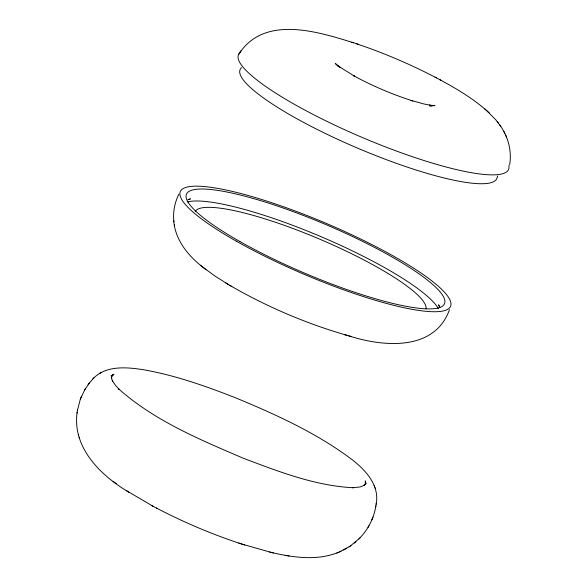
<?xml version="1.0" encoding="UTF-8"?>
<svg xmlns="http://www.w3.org/2000/svg" width="587" height="587" viewBox="0 0 587 587"><rect width="100%" height="100%" fill="white"/><g stroke="black" fill="none" stroke-linecap="round" stroke-linejoin="round"><path stroke-width="0.88" d="M77.132 412.368C72.194 447.345 100.186 475.008 127.695 491.473M376.128 504.248C379.921 485.574 365.679 470.106 352.046 459.628C316.723 433.001 276 414.554 235.321 397.715C205.179 385.908 174.383 375.049 142.392 369.546C126.058 367.139 105.976 365.4 93.377 378.388M509.641 164.903C512.055 150.822 508.019 136.052 499.544 124.657M77.403 410.482L80.324 399.204L84.675 389.944M111.655 376.59L111.691 378.674L112.565 381.102L112.278 380.457L115.265 385.087L119 389.269L118.537 388.792C154.41 420.74 199.807 439.59 243.473 458.315C278.876 471.618 315.146 485.867 353.315 487.731L352.648 487.738L360.161 486.961L364.373 485.17L363.823 485.632L365.562 483.6L365.187 484.216L365.598 483.006L365.452 483.717L365.239 480.848L366.009 483.615L365.789 482.822M359.882 537.963C368.313 529.269 373.985 517.939 375.871 505.979M77.029 413.109L77.506 409.733M375.768 506.72L376.23 503.507M497.769 175.917L497.497 176.863M449.495 309.657C434.527 351.65 382.981 346.917 348.876 335.874M80.324 399.204L81.527 396.196M372.98 517.096L371.769 520.104M111.64 376.671L112.601 374.998L113.218 374.653L112.198 375.599L113.966 374.264L110.987 375.944M178.903 194.136C174.655 202.669 172.769 212.421 173.899 221.901M84.939 389.497L89.283 383.098L93.905 377.837M367.99 527.442L368.988 525.725M84.308 390.582L85.306 388.858M353.33 42.704C317.296 31.522 264.209 14.719 238.77 54.202M239.349 53.388L241.389 50.379M88.079 384.69L88.534 384.096M88.835 383.693L89.283 383.098M92.511 379.29L93.047 378.74M350.278 546.049L359.486 538.36M358.958 538.91L360.411 537.413M354.255 543.114L354.864 542.608M355.311 542.227L355.92 541.72M339.359 551.963L349.815 546.365M349.14 546.82L350.96 545.594M99.702 373.325L100.472 372.899M100.7 372.774L101.47 372.349M343.564 550.048L346.756 548.295M188.816 199.485L190.437 198.81L187.811 199.756M271.649 552.528C293.427 557.555 317.141 561.04 338.464 552.33M336.799 553.02L341.047 551.252M429.721 105.998L432.399 105.645L429.398 105.183L434.967 105.616L430.337 105.792L432.399 105.645L423.733 103.928L411.032 100.384L412.698 100.898C392.138 94.338 372.18 85.841 353.235 75.51L354.827 76.383L338.185 65.986L340.555 67.74L335.265 63.433L338.141 66.404M285.157 555.324L286.962 555.618M287.212 555.654L289.046 555.955M241.184 543.878L271.304 552.44M269.587 552.044L273.41 552.939M229.774 285.333C266.527 306.663 305.966 323.459 346.785 335.287M344.547 334.671L351.275 336.542M156.45 508.063C183.225 522.034 211.115 533.899 239.782 543.415M243.561 544.641L244.669 545.007M356.691 43.827C384.089 53.057 410.768 64.438 436.39 77.851M238.784 543.085L242.24 544.222M351.826 42.213L358.033 44.267M439.406 79.45C456.099 88.439 472.608 98.176 486.85 110.782M126.183 490.49L152.928 506.199M435.07 77.154L440.874 80.228M151.901 505.656L157.375 508.555M203.366 267.562L215.011 276.103L228.027 284.284M225.819 282.978L231.836 286.551M128.01 491.664L129.485 492.618M113.108 481.333L114.612 482.448M114.803 482.595L116.27 483.681M173.693 220.389C175.08 239.856 188.207 256.035 203.197 267.423M200.512 265.295L205.956 269.616M487.203 111.119L495.722 119.726L500.858 126.447M484.671 108.822L489.455 113.144M497.262 121.553L498.539 123.292M503.932 131.569L504.703 133.19M505.642 135.201L506.427 136.859M439.832 307.346L438.68 304.785L439.186 306.37M374.22 485.486L374.535 486.359M374.983 487.614L375.298 488.501M78.394 434.461L78.621 435.29M79.135 437.161L79.355 437.983M174.302 224.858L174.5 226.347M497.145 177.252A139.427 26.364 23 0 1 355.597 147.286A139.427 26.364 23 0 1 241.58 67.637M508.841 165.615A146.721 27.743 23 0 1 365.415 138.803A146.721 27.743 23 0 1 240.017 52.713M195.2 211.54A125.339 23.7 23 0 1 317.787 238.344A125.339 23.7 23 0 1 426.059 308.718M187.246 202.001A140.176 26.51 23 0 1 320.972 236.649A140.176 26.51 23 0 1 438.357 308.703M111.824 375.966L111.471 377.294L111.824 375.966M111.603 378.652L111.493 377.206L111.603 378.652M239.863 241.514A140.176 26.51 23 0 0 444.256 304.198A140.176 26.51 23 0 0 262.228 201.143A140.176 26.51 23 0 0 239.863 241.514M236.304 241.169A146.772 27.75 23 0 0 450.31 306.796A146.772 27.75 23 0 0 259.725 198.898A146.772 27.75 23 0 0 236.304 241.169"/></g></svg>
